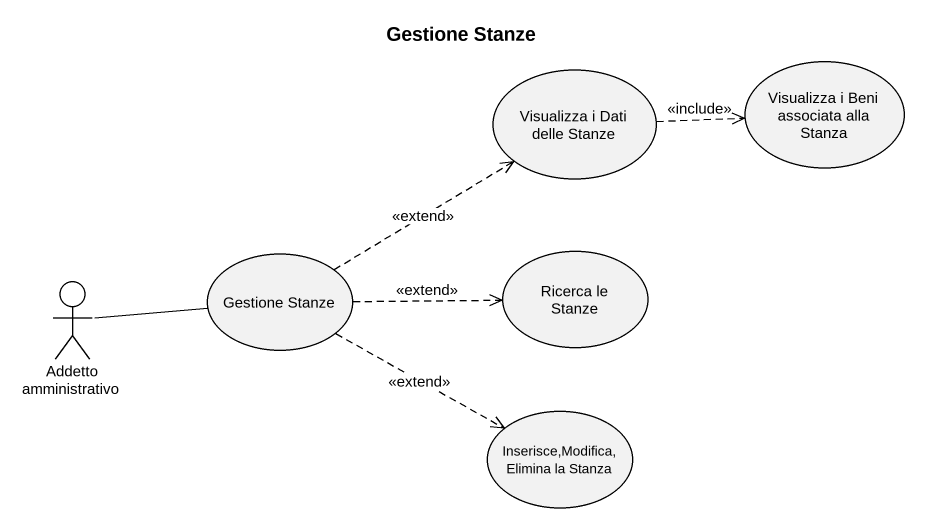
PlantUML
@startuml
title Gestione Stanze
usecase "Visualizza i Dati delle Stanze" as Visualizza_i_Dati_delle
usecase "Visualizza i Beni associata alla Stanza" as Visualizza_i_Beni_associata
actor "Addetto amministrativo" as Addetto_amministrativo
usecase "Gestione Stanze" as Gestione_Stanze
usecase "Ricerca le Stanze" as Ricerca_le_Stanze
usecase "Inserisce,Modifica, Elimina la Stanza" as Inserisce_Modifica_Elimina
Visualizza_i_Dati_delle .right.> Visualizza_i_Beni_associata : <<include>>
Addetto_amministrativo -right- Gestione_Stanze
Gestione_Stanze .up.> Visualizza_i_Dati_delle : <<extend>>
Gestione_Stanze .right.> Ricerca_le_Stanze : <<extend>>
Gestione_Stanze .right.> Inserisce_Modifica_Elimina : <<extend>>
@enduml
